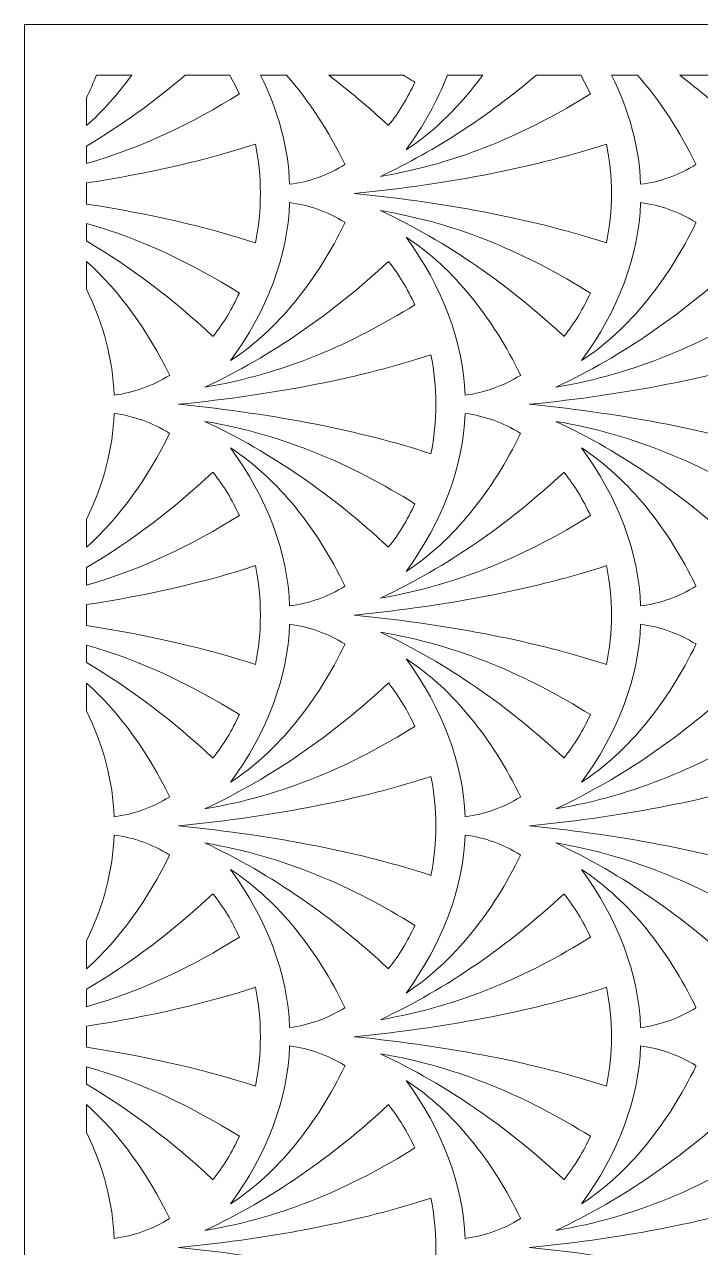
# Model space of a CAD drawing. Header units: centimetres. Extents: x -8.8 to 8, y -14.4 to 14.1.
# Drawn here: x -8.77 to -4.9, y 7.1 to 14.11 of the extents above; entities that cross this region are included whole.
import ezdxf

# ---------------------------------------------------------------- set-up
doc = ezdxf.new("R2010")
doc.units = ezdxf.units.CM
doc.header["$MEASUREMENT"] = 0
doc.layers.add('layer 1', color=7, linetype='Continuous')

msp = doc.modelspace()

# ---------------------------------------------------------------- linework, layer by layer
at = {"layer": 'layer 1', "color": 177, "lineweight": 9}
for points, knots in [([(-8.76996, 14.10717), (-8.76996, 14.10717), (-1.50609, 14.10717), (-1.50609, 14.10717), (-1.50609, 14.10717), (-1.50609, 14.10717), (-1.50609, -14.36721), (-1.50609, -14.36721), (-1.50609, -14.36721), (-1.50609, -14.36721), (-8.76996, -14.36721), (-8.76996, -14.36721), (-8.76996, -14.36721), (-8.76996, -14.36721), (-8.76996, 14.10717), (-8.76996, 14.10717)], [0, 0, 0, 0, 0.2, 0.2, 0.2, 0.2, 0.4, 0.4, 0.4, 0.4, 0.6, 0.6, 0.6, 0.6, 1, 1, 1, 1]), ([(-8.35765, 13.81662), (-8.35765, 13.81662), (-8.15554, 13.81662), (-8.15554, 13.81662), (-8.15554, 13.81662), (-8.23343, 13.70985), (-8.31974, 13.61245), (-8.41401, 13.52795), (-8.41401, 13.52795), (-8.41401, 13.52795), (-8.41401, 13.68747), (-8.41401, 13.68747), (-8.41401, 13.68747), (-8.39327, 13.73023), (-8.37447, 13.7733), (-8.35765, 13.81662)], [0, 0, 0, 0, 0.2, 0.2, 0.2, 0.2, 0.4, 0.4, 0.4, 0.4, 0.6, 0.6, 0.6, 0.6, 1, 1, 1, 1]), ([(-7.84818, 13.81662), (-7.84818, 13.81662), (-7.59393, 13.81662), (-7.59393, 13.81662), (-7.59393, 13.81662), (-7.57396, 13.78215), (-7.55544, 13.74628), (-7.53855, 13.70914), (-7.53855, 13.70914), (-7.80665, 13.5418), (-8.09381, 13.40224), (-8.41401, 13.31068), (-8.41401, 13.31068), (-8.41401, 13.31068), (-8.41401, 13.41066), (-8.41401, 13.41066), (-8.41401, 13.41066), (-8.21537, 13.52881), (-8.0271, 13.6647), (-7.84818, 13.81662)], [0, 0, 0, 0, 0.1666667, 0.1666667, 0.1666667, 0.1666667, 0.3333333, 0.3333333, 0.3333333, 0.3333333, 0.5, 0.5, 0.5, 0.5, 0.6666667, 0.6666667, 0.6666667, 0.6666667, 1, 1, 1, 1]), ([(-7.41754, 13.81662), (-7.41754, 13.81662), (-7.26863, 13.81662), (-7.26863, 13.81662), (-7.26863, 13.81662), (-7.13712, 13.66834), (-7.02479, 13.49411), (-6.93351, 13.30667), (-6.93351, 13.30667), (-6.93356, 13.3059), (-6.93362, 13.30517), (-6.93368, 13.30441), (-6.93368, 13.30441), (-7.03099, 13.24458), (-7.13779, 13.20531), (-7.2504, 13.19126), (-7.2504, 13.19126), (-7.25737, 13.39958), (-7.31538, 13.61219), (-7.41754, 13.81662)], [0, 0, 0, 0, 0.1666667, 0.1666667, 0.1666667, 0.1666667, 0.3333333, 0.3333333, 0.3333333, 0.3333333, 0.5, 0.5, 0.5, 0.5, 0.6666667, 0.6666667, 0.6666667, 0.6666667, 1, 1, 1, 1]), ([(-7.02634, 13.81662), (-7.02634, 13.81662), (-6.59888, 13.81662), (-6.59888, 13.81662), (-6.59888, 13.81662), (-6.57674, 13.80335), (-6.55472, 13.7899), (-6.53284, 13.77624), (-6.53284, 13.77624), (-6.57397, 13.68577), (-6.62459, 13.60278), (-6.68296, 13.52944), (-6.68296, 13.52944), (-6.68391, 13.52946), (-6.68483, 13.52948), (-6.68578, 13.52952), (-6.68578, 13.52952), (-6.79559, 13.63157), (-6.90904, 13.72742), (-7.02634, 13.81662)], [0, 0, 0, 0, 0.1666667, 0.1666667, 0.1666667, 0.1666667, 0.3333333, 0.3333333, 0.3333333, 0.3333333, 0.5, 0.5, 0.5, 0.5, 0.6666667, 0.6666667, 0.6666667, 0.6666667, 1, 1, 1, 1]), ([(-5.83677, 13.81662), (-5.83677, 13.81662), (-5.5825, 13.81662), (-5.5825, 13.81662), (-5.5825, 13.81662), (-5.56253, 13.78215), (-5.54401, 13.74628), (-5.52712, 13.70914), (-5.52712, 13.70914), (-5.88361, 13.48664), (-6.27377, 13.31316), (-6.73048, 13.23649), (-6.73048, 13.23649), (-6.40809, 13.38793), (-6.11145, 13.5834), (-5.83677, 13.81662)], [0, 0, 0, 0, 0.2, 0.2, 0.2, 0.2, 0.4, 0.4, 0.4, 0.4, 0.6, 0.6, 0.6, 0.6, 1, 1, 1, 1]), ([(-6.3462, 13.81662), (-6.3462, 13.81662), (-6.14411, 13.81662), (-6.14411, 13.81662), (-6.14411, 13.81662), (-6.26933, 13.64497), (-6.41632, 13.49749), (-6.5831, 13.38896), (-6.5831, 13.38896), (-6.48288, 13.52601), (-6.40314, 13.67003), (-6.3462, 13.81662)], [0, 0, 0, 0, 0.25, 0.25, 0.25, 0.25, 0.5, 0.5, 0.5, 0.5, 1, 1, 1, 1]), ([(-5.4061, 13.81662), (-5.4061, 13.81662), (-5.2572, 13.81662), (-5.2572, 13.81662), (-5.2572, 13.81662), (-5.12569, 13.66834), (-5.01336, 13.49411), (-4.92208, 13.30667), (-4.92208, 13.30667), (-4.92213, 13.3059), (-4.92219, 13.30517), (-4.92227, 13.30441), (-4.92227, 13.30441), (-5.01956, 13.24458), (-5.12635, 13.20531), (-5.23896, 13.19126), (-5.23896, 13.19126), (-5.24592, 13.39958), (-5.30393, 13.61219), (-5.4061, 13.81662)], [0, 0, 0, 0, 0.1666667, 0.1666667, 0.1666667, 0.1666667, 0.3333333, 0.3333333, 0.3333333, 0.3333333, 0.5, 0.5, 0.5, 0.5, 0.6666667, 0.6666667, 0.6666667, 0.6666667, 1, 1, 1, 1]), ([(-5.01491, 13.81662), (-5.01491, 13.81662), (-4.58744, 13.81662), (-4.58744, 13.81662), (-4.58744, 13.81662), (-4.56529, 13.80335), (-4.54328, 13.7899), (-4.5214, 13.77624), (-4.5214, 13.77624), (-4.56256, 13.68577), (-4.61316, 13.60278), (-4.67155, 13.52944), (-4.67155, 13.52944), (-4.67248, 13.52946), (-4.67342, 13.52948), (-4.67435, 13.52952), (-4.67435, 13.52952), (-4.78416, 13.63157), (-4.89761, 13.72742), (-5.01491, 13.81662)], [0, 0, 0, 0, 0.1666667, 0.1666667, 0.1666667, 0.1666667, 0.3333333, 0.3333333, 0.3333333, 0.3333333, 0.5, 0.5, 0.5, 0.5, 0.6666667, 0.6666667, 0.6666667, 0.6666667, 1, 1, 1, 1]), ([(-8.41401, 13.07849), (-8.41401, 13.07849), (-8.41401, 13.19904), (-8.41401, 13.19904), (-8.41401, 13.19904), (-8.04776, 13.25564), (-7.7223, 13.33159), (-7.44613, 13.42223), (-7.44613, 13.42223), (-7.42773, 13.33144), (-7.41792, 13.23648), (-7.41792, 13.13874), (-7.41792, 13.13874), (-7.41792, 13.04102), (-7.42773, 12.94608), (-7.44613, 12.85529), (-7.44613, 12.85529), (-7.7223, 12.94592), (-8.04776, 13.02192), (-8.41401, 13.07849)], [0, 0, 0, 0, 0.1666667, 0.1666667, 0.1666667, 0.1666667, 0.3333333, 0.3333333, 0.3333333, 0.3333333, 0.5, 0.5, 0.5, 0.5, 0.6666667, 0.6666667, 0.6666667, 0.6666667, 1, 1, 1, 1]), ([(-5.43469, 12.85529), (-5.41632, 12.94608), (-5.40649, 13.04102), (-5.40649, 13.13874), (-5.40649, 13.13874), (-5.40649, 13.23648), (-5.4163, 13.33144), (-5.43469, 13.42223), (-5.43469, 13.42223), (-5.82594, 13.29383), (-6.31603, 13.19483), (-6.88098, 13.13876), (-6.88098, 13.13876), (-6.88093, 13.13876), (-6.88087, 13.13876), (-6.88082, 13.13874), (-6.88082, 13.13874), (-6.88087, 13.13874), (-6.88093, 13.13874), (-6.88098, 13.13874), (-6.88098, 13.13874), (-6.31603, 13.08267), (-5.82594, 12.98369), (-5.43469, 12.85529)], [0, 0, 0, 0, 0.1428571, 0.1428571, 0.1428571, 0.1428571, 0.2857143, 0.2857143, 0.2857143, 0.2857143, 0.4285714, 0.4285714, 0.4285714, 0.4285714, 0.5714286, 0.5714286, 0.5714286, 0.5714286, 0.7142857, 0.7142857, 0.7142857, 0.7142857, 1, 1, 1, 1]), ([(-7.58882, 12.18114), (-7.38058, 12.46586), (-7.26062, 12.78066), (-7.2504, 13.08623), (-7.2504, 13.08623), (-7.13813, 13.07225), (-7.03168, 13.03319), (-6.93462, 12.97371), (-6.93462, 12.97371), (-6.93425, 12.97274), (-6.93388, 12.97181), (-6.93351, 12.97086), (-6.93351, 12.97086), (-7.09185, 12.6457), (-7.31342, 12.3603), (-7.58882, 12.18114)], [0, 0, 0, 0, 0.2, 0.2, 0.2, 0.2, 0.4, 0.4, 0.4, 0.4, 0.6, 0.6, 0.6, 0.6, 1, 1, 1, 1]), ([(-5.67723, 12.32159), (-5.61888, 12.39496), (-5.56828, 12.47791), (-5.52712, 12.56839), (-5.52712, 12.56839), (-5.88361, 12.79087), (-6.27377, 12.96437), (-6.73048, 13.04102), (-6.73048, 13.04102), (-6.34586, 12.86037), (-5.99783, 12.617), (-5.68008, 12.32167), (-5.68008, 12.32167), (-5.67914, 12.32163), (-5.67821, 12.32163), (-5.67723, 12.32159)], [0, 0, 0, 0, 0.2, 0.2, 0.2, 0.2, 0.4, 0.4, 0.4, 0.4, 0.6, 0.6, 0.6, 0.6, 1, 1, 1, 1]), ([(-5.57739, 12.18114), (-5.36915, 12.46586), (-5.24917, 12.78066), (-5.23896, 13.08623), (-5.23896, 13.08623), (-5.12672, 13.07225), (-5.02025, 13.03319), (-4.92319, 12.97371), (-4.92319, 12.97371), (-4.92281, 12.97274), (-4.92245, 12.97181), (-4.92208, 12.97086), (-4.92208, 12.97086), (-5.08041, 12.6457), (-5.30199, 12.3603), (-5.57739, 12.18114)], [0, 0, 0, 0, 0.2, 0.2, 0.2, 0.2, 0.4, 0.4, 0.4, 0.4, 0.6, 0.6, 0.6, 0.6, 1, 1, 1, 1]), ([(-8.41401, 12.86691), (-8.41401, 12.86691), (-8.41401, 12.96687), (-8.41401, 12.96687), (-8.41401, 12.96687), (-8.09381, 12.87533), (-7.80665, 12.73571), (-7.53855, 12.56839), (-7.53855, 12.56839), (-7.57971, 12.47791), (-7.63031, 12.39496), (-7.68867, 12.32159), (-7.68867, 12.32159), (-7.68964, 12.32163), (-7.69055, 12.32163), (-7.69151, 12.32167), (-7.69151, 12.32167), (-7.91641, 12.53072), (-8.15651, 12.71377), (-8.41401, 12.86691)], [0, 0, 0, 0, 0.1666667, 0.1666667, 0.1666667, 0.1666667, 0.3333333, 0.3333333, 0.3333333, 0.3333333, 0.5, 0.5, 0.5, 0.5, 0.6666667, 0.6666667, 0.6666667, 0.6666667, 1, 1, 1, 1]), ([(-6.24468, 11.98343), (-6.13206, 11.99748), (-6.02529, 12.03676), (-5.92798, 12.09655), (-5.92798, 12.09655), (-5.9279, 12.09731), (-5.92785, 12.09806), (-5.92779, 12.09881), (-5.92779, 12.09881), (-6.08612, 12.42398), (-6.30771, 12.70937), (-6.5831, 12.88853), (-6.5831, 12.88853), (-6.37487, 12.60382), (-6.2549, 12.289), (-6.24468, 11.98343)], [0, 0, 0, 0, 0.2, 0.2, 0.2, 0.2, 0.4, 0.4, 0.4, 0.4, 0.6, 0.6, 0.6, 0.6, 1, 1, 1, 1]), ([(-8.41401, 12.5901), (-8.41401, 12.5901), (-8.41401, 12.74961), (-8.41401, 12.74961), (-8.41401, 12.74961), (-8.22103, 12.57662), (-8.06131, 12.34954), (-7.9392, 12.09881), (-7.9392, 12.09881), (-7.93926, 12.09806), (-7.93934, 12.09731), (-7.9394, 12.09655), (-7.9394, 12.09655), (-8.03672, 12.03676), (-8.14349, 11.99748), (-8.25609, 11.98343), (-8.25609, 11.98343), (-8.26286, 12.18541), (-8.31758, 12.39143), (-8.41401, 12.5901)], [0, 0, 0, 0, 0.1666667, 0.1666667, 0.1666667, 0.1666667, 0.3333333, 0.3333333, 0.3333333, 0.3333333, 0.5, 0.5, 0.5, 0.5, 0.6666667, 0.6666667, 0.6666667, 0.6666667, 1, 1, 1, 1]), ([(-6.53284, 12.50129), (-6.57397, 12.59172), (-6.62454, 12.67466), (-6.68288, 12.74797), (-6.68288, 12.74797), (-6.68386, 12.74798), (-6.68481, 12.748), (-6.68578, 12.748), (-6.68578, 12.748), (-7.00353, 12.45268), (-7.35157, 12.2093), (-7.73619, 12.02865), (-7.73619, 12.02865), (-7.27948, 12.10531), (-6.8893, 12.27879), (-6.53284, 12.50129)], [0, 0, 0, 0, 0.2, 0.2, 0.2, 0.2, 0.4, 0.4, 0.4, 0.4, 0.6, 0.6, 0.6, 0.6, 1, 1, 1, 1]), ([(-4.5214, 12.50129), (-4.56254, 12.59172), (-4.61312, 12.67466), (-4.67144, 12.74797), (-4.67144, 12.74797), (-4.67243, 12.74798), (-4.6734, 12.748), (-4.67435, 12.748), (-4.67435, 12.748), (-4.9921, 12.45268), (-5.34014, 12.2093), (-5.72476, 12.02865), (-5.72476, 12.02865), (-5.26804, 12.10531), (-4.87788, 12.27879), (-4.5214, 12.50129)], [0, 0, 0, 0, 0.2, 0.2, 0.2, 0.2, 0.4, 0.4, 0.4, 0.4, 0.6, 0.6, 0.6, 0.6, 1, 1, 1, 1]), ([(-6.44041, 11.64745), (-6.42201, 11.73823), (-6.4122, 11.83318), (-6.4122, 11.9309), (-6.4122, 11.9309), (-6.4122, 12.02865), (-6.42201, 12.12361), (-6.44041, 12.21439), (-6.44041, 12.21439), (-6.83164, 12.08599), (-7.32175, 11.987), (-7.88669, 11.93092), (-7.88669, 11.93092), (-7.88664, 11.93092), (-7.8866, 11.93092), (-7.88653, 11.9309), (-7.88653, 11.9309), (-7.8866, 11.9309), (-7.88664, 11.9309), (-7.88669, 11.9309), (-7.88669, 11.9309), (-7.32175, 11.87482), (-6.83164, 11.77585), (-6.44041, 11.64745)], [0, 0, 0, 0, 0.1428571, 0.1428571, 0.1428571, 0.1428571, 0.2857143, 0.2857143, 0.2857143, 0.2857143, 0.4285714, 0.4285714, 0.4285714, 0.4285714, 0.5714286, 0.5714286, 0.5714286, 0.5714286, 0.7142857, 0.7142857, 0.7142857, 0.7142857, 1, 1, 1, 1]), ([(-4.42897, 11.64745), (-4.4106, 11.73823), (-4.40079, 11.83318), (-4.40079, 11.9309), (-4.40079, 11.9309), (-4.40079, 12.02865), (-4.4106, 12.12361), (-4.42897, 12.21439), (-4.42897, 12.21439), (-4.82023, 12.08599), (-5.31031, 11.987), (-5.87526, 11.93092), (-5.87526, 11.93092), (-5.87522, 11.93092), (-5.87517, 11.93092), (-5.8751, 11.9309), (-5.8751, 11.9309), (-5.87517, 11.9309), (-5.87522, 11.9309), (-5.87526, 11.9309), (-5.87526, 11.9309), (-5.31031, 11.87482), (-4.82023, 11.77585), (-4.42897, 11.64745)], [0, 0, 0, 0, 0.1428571, 0.1428571, 0.1428571, 0.1428571, 0.2857143, 0.2857143, 0.2857143, 0.2857143, 0.4285714, 0.4285714, 0.4285714, 0.4285714, 0.5714286, 0.5714286, 0.5714286, 0.5714286, 0.7142857, 0.7142857, 0.7142857, 0.7142857, 1, 1, 1, 1]), ([(-8.41401, 11.11226), (-8.41401, 11.11226), (-8.41401, 11.27178), (-8.41401, 11.27178), (-8.41401, 11.27178), (-8.31758, 11.47046), (-8.26286, 11.67644), (-8.25609, 11.87838), (-8.25609, 11.87838), (-8.14385, 11.86441), (-8.0374, 11.82536), (-7.94034, 11.76585), (-7.94034, 11.76585), (-7.93996, 11.7649), (-7.93957, 11.76396), (-7.9392, 11.76301), (-7.9392, 11.76301), (-8.06131, 11.51228), (-8.22103, 11.28524), (-8.41401, 11.11226)], [0, 0, 0, 0, 0.1666667, 0.1666667, 0.1666667, 0.1666667, 0.3333333, 0.3333333, 0.3333333, 0.3333333, 0.5, 0.5, 0.5, 0.5, 0.6666667, 0.6666667, 0.6666667, 0.6666667, 1, 1, 1, 1]), ([(-6.5831, 10.97329), (-6.37487, 11.25801), (-6.2549, 11.57281), (-6.24468, 11.87838), (-6.24468, 11.87838), (-6.13244, 11.86441), (-6.02597, 11.82536), (-5.9289, 11.76585), (-5.9289, 11.76585), (-5.92853, 11.7649), (-5.92816, 11.76396), (-5.92779, 11.76301), (-5.92779, 11.76301), (-6.08612, 11.43787), (-6.30771, 11.15246), (-6.5831, 10.97329)], [0, 0, 0, 0, 0.2, 0.2, 0.2, 0.2, 0.4, 0.4, 0.4, 0.4, 0.6, 0.6, 0.6, 0.6, 1, 1, 1, 1]), ([(-6.68296, 11.11375), (-6.62459, 11.18711), (-6.57397, 11.27007), (-6.53284, 11.36054), (-6.53284, 11.36054), (-6.8893, 11.58304), (-7.27948, 11.75652), (-7.73619, 11.83318), (-7.73619, 11.83318), (-7.35157, 11.65252), (-7.00353, 11.40916), (-6.68578, 11.11382), (-6.68578, 11.11382), (-6.68483, 11.1138), (-6.68391, 11.11378), (-6.68296, 11.11375)], [0, 0, 0, 0, 0.2, 0.2, 0.2, 0.2, 0.4, 0.4, 0.4, 0.4, 0.6, 0.6, 0.6, 0.6, 1, 1, 1, 1]), ([(-4.67155, 11.11375), (-4.61316, 11.18711), (-4.56256, 11.27007), (-4.5214, 11.36054), (-4.5214, 11.36054), (-4.87788, 11.58304), (-5.26804, 11.75652), (-5.72476, 11.83318), (-5.72476, 11.83318), (-5.34014, 11.65252), (-4.9921, 11.40916), (-4.67435, 11.11382), (-4.67435, 11.11382), (-4.67342, 11.1138), (-4.67248, 11.11378), (-4.67155, 11.11375)], [0, 0, 0, 0, 0.2, 0.2, 0.2, 0.2, 0.4, 0.4, 0.4, 0.4, 0.6, 0.6, 0.6, 0.6, 1, 1, 1, 1]), ([(-7.2504, 10.77559), (-7.13779, 10.78964), (-7.03099, 10.8289), (-6.93368, 10.88871), (-6.93368, 10.88871), (-6.93362, 10.88947), (-6.93356, 10.89021), (-6.93351, 10.89097), (-6.93351, 10.89097), (-7.09185, 11.21613), (-7.31342, 11.50152), (-7.58882, 11.68071), (-7.58882, 11.68071), (-7.38058, 11.39596), (-7.26062, 11.08116), (-7.2504, 10.77559)], [0, 0, 0, 0, 0.2, 0.2, 0.2, 0.2, 0.4, 0.4, 0.4, 0.4, 0.6, 0.6, 0.6, 0.6, 1, 1, 1, 1]), ([(-5.23896, 10.77559), (-5.12635, 10.78964), (-5.01956, 10.8289), (-4.92227, 10.88871), (-4.92227, 10.88871), (-4.92219, 10.88947), (-4.92213, 10.89021), (-4.92208, 10.89097), (-4.92208, 10.89097), (-5.08041, 11.21613), (-5.30199, 11.50152), (-5.57739, 11.68071), (-5.57739, 11.68071), (-5.36915, 11.39596), (-5.24917, 11.08116), (-5.23896, 10.77559)], [0, 0, 0, 0, 0.2, 0.2, 0.2, 0.2, 0.4, 0.4, 0.4, 0.4, 0.6, 0.6, 0.6, 0.6, 1, 1, 1, 1]), ([(-8.41401, 10.89499), (-8.41401, 10.89499), (-8.41401, 10.99497), (-8.41401, 10.99497), (-8.41401, 10.99497), (-8.15651, 11.14813), (-7.91641, 11.33111), (-7.69151, 11.54016), (-7.69151, 11.54016), (-7.69053, 11.54016), (-7.68957, 11.54014), (-7.6886, 11.54014), (-7.6886, 11.54014), (-7.63025, 11.46681), (-7.57968, 11.38387), (-7.53855, 11.29344), (-7.53855, 11.29344), (-7.80665, 11.12611), (-8.09381, 10.98654), (-8.41401, 10.89499)], [0, 0, 0, 0, 0.1666667, 0.1666667, 0.1666667, 0.1666667, 0.3333333, 0.3333333, 0.3333333, 0.3333333, 0.5, 0.5, 0.5, 0.5, 0.6666667, 0.6666667, 0.6666667, 0.6666667, 1, 1, 1, 1]), ([(-5.52712, 11.29344), (-5.56825, 11.38387), (-5.61882, 11.46681), (-5.67716, 11.54014), (-5.67716, 11.54014), (-5.67814, 11.54014), (-5.67911, 11.54016), (-5.68008, 11.54016), (-5.68008, 11.54016), (-5.99783, 11.24483), (-6.34586, 11.00145), (-6.73048, 10.82082), (-6.73048, 10.82082), (-6.27377, 10.89747), (-5.88361, 11.07097), (-5.52712, 11.29344)], [0, 0, 0, 0, 0.2, 0.2, 0.2, 0.2, 0.4, 0.4, 0.4, 0.4, 0.6, 0.6, 0.6, 0.6, 1, 1, 1, 1]), ([(-8.41401, 10.66282), (-8.41401, 10.66282), (-8.41401, 10.78337), (-8.41401, 10.78337), (-8.41401, 10.78337), (-8.04776, 10.83995), (-7.7223, 10.9159), (-7.44613, 11.00655), (-7.44613, 11.00655), (-7.42773, 10.91578), (-7.41792, 10.8208), (-7.41792, 10.72307), (-7.41792, 10.72307), (-7.41792, 10.62535), (-7.42773, 10.53038), (-7.44613, 10.4396), (-7.44613, 10.4396), (-7.7223, 10.53024), (-8.04776, 10.60624), (-8.41401, 10.66282)], [0, 0, 0, 0, 0.1666667, 0.1666667, 0.1666667, 0.1666667, 0.3333333, 0.3333333, 0.3333333, 0.3333333, 0.5, 0.5, 0.5, 0.5, 0.6666667, 0.6666667, 0.6666667, 0.6666667, 1, 1, 1, 1]), ([(-5.43469, 10.4396), (-5.41632, 10.53038), (-5.40649, 10.62535), (-5.40649, 10.72307), (-5.40649, 10.72307), (-5.40649, 10.8208), (-5.4163, 10.91578), (-5.43469, 11.00655), (-5.43469, 11.00655), (-5.82594, 10.87814), (-6.31603, 10.77915), (-6.88098, 10.72307), (-6.88098, 10.72307), (-6.88093, 10.72307), (-6.88087, 10.72307), (-6.88082, 10.72307), (-6.88082, 10.72307), (-6.88087, 10.72307), (-6.88093, 10.72307), (-6.88098, 10.72306), (-6.88098, 10.72306), (-6.31603, 10.66699), (-5.82594, 10.56802), (-5.43469, 10.4396)], [0, 0, 0, 0, 0.1428571, 0.1428571, 0.1428571, 0.1428571, 0.2857143, 0.2857143, 0.2857143, 0.2857143, 0.4285714, 0.4285714, 0.4285714, 0.4285714, 0.5714286, 0.5714286, 0.5714286, 0.5714286, 0.7142857, 0.7142857, 0.7142857, 0.7142857, 1, 1, 1, 1]), ([(-7.58882, 9.76544), (-7.38058, 10.05017), (-7.26062, 10.36499), (-7.2504, 10.67056), (-7.2504, 10.67056), (-7.13813, 10.65656), (-7.03168, 10.6175), (-6.93462, 10.558), (-6.93462, 10.558), (-6.93425, 10.55705), (-6.93388, 10.55612), (-6.93351, 10.55516), (-6.93351, 10.55516), (-7.09185, 10.23003), (-7.31342, 9.94461), (-7.58882, 9.76544)], [0, 0, 0, 0, 0.2, 0.2, 0.2, 0.2, 0.4, 0.4, 0.4, 0.4, 0.6, 0.6, 0.6, 0.6, 1, 1, 1, 1]), ([(-5.57739, 9.76544), (-5.36915, 10.05017), (-5.24917, 10.36499), (-5.23896, 10.67056), (-5.23896, 10.67056), (-5.12672, 10.65656), (-5.02025, 10.6175), (-4.92319, 10.558), (-4.92319, 10.558), (-4.92281, 10.55705), (-4.92245, 10.55612), (-4.92208, 10.55516), (-4.92208, 10.55516), (-5.08041, 10.23003), (-5.30199, 9.94461), (-5.57739, 9.76544)], [0, 0, 0, 0, 0.2, 0.2, 0.2, 0.2, 0.4, 0.4, 0.4, 0.4, 0.6, 0.6, 0.6, 0.6, 1, 1, 1, 1]), ([(-5.67723, 9.90592), (-5.61888, 9.97926), (-5.56828, 10.06224), (-5.52712, 10.1527), (-5.52712, 10.1527), (-5.88361, 10.37519), (-6.27377, 10.54866), (-6.73048, 10.62533), (-6.73048, 10.62533), (-6.34586, 10.4447), (-5.99783, 10.20133), (-5.68008, 9.90597), (-5.68008, 9.90597), (-5.67914, 9.90595), (-5.67821, 9.90594), (-5.67723, 9.90592)], [0, 0, 0, 0, 0.2, 0.2, 0.2, 0.2, 0.4, 0.4, 0.4, 0.4, 0.6, 0.6, 0.6, 0.6, 1, 1, 1, 1]), ([(-8.41401, 10.45124), (-8.41401, 10.45124), (-8.41401, 10.55119), (-8.41401, 10.55119), (-8.41401, 10.55119), (-8.09381, 10.45966), (-7.80665, 10.32003), (-7.53855, 10.1527), (-7.53855, 10.1527), (-7.57971, 10.06224), (-7.63031, 9.97926), (-7.68867, 9.90592), (-7.68867, 9.90592), (-7.68964, 9.90594), (-7.69055, 9.90595), (-7.69151, 9.90597), (-7.69151, 9.90597), (-7.91641, 10.11502), (-8.15651, 10.29808), (-8.41401, 10.45124)], [0, 0, 0, 0, 0.1666667, 0.1666667, 0.1666667, 0.1666667, 0.3333333, 0.3333333, 0.3333333, 0.3333333, 0.5, 0.5, 0.5, 0.5, 0.6666667, 0.6666667, 0.6666667, 0.6666667, 1, 1, 1, 1]), ([(-6.24468, 9.56775), (-6.13206, 9.58179), (-6.02529, 9.62105), (-5.92798, 9.68086), (-5.92798, 9.68086), (-5.9279, 9.68163), (-5.92785, 9.68236), (-5.92779, 9.68314), (-5.92779, 9.68314), (-6.08612, 10.00829), (-6.30771, 10.29369), (-6.5831, 10.47286), (-6.5831, 10.47286), (-6.37487, 10.18813), (-6.2549, 9.87332), (-6.24468, 9.56775)], [0, 0, 0, 0, 0.2, 0.2, 0.2, 0.2, 0.4, 0.4, 0.4, 0.4, 0.6, 0.6, 0.6, 0.6, 1, 1, 1, 1]), ([(-8.41401, 10.17442), (-8.41401, 10.17442), (-8.41401, 10.33393), (-8.41401, 10.33393), (-8.41401, 10.33393), (-8.22103, 10.16095), (-8.06131, 9.93387), (-7.9392, 9.68314), (-7.9392, 9.68314), (-7.93926, 9.68236), (-7.93934, 9.68163), (-7.9394, 9.68086), (-7.9394, 9.68086), (-8.03672, 9.62105), (-8.14349, 9.58179), (-8.25609, 9.56775), (-8.25609, 9.56775), (-8.26286, 9.76971), (-8.31758, 9.97574), (-8.41401, 10.17442)], [0, 0, 0, 0, 0.1666667, 0.1666667, 0.1666667, 0.1666667, 0.3333333, 0.3333333, 0.3333333, 0.3333333, 0.5, 0.5, 0.5, 0.5, 0.6666667, 0.6666667, 0.6666667, 0.6666667, 1, 1, 1, 1]), ([(-6.53284, 10.08562), (-6.57397, 10.17603), (-6.62454, 10.25897), (-6.68288, 10.33229), (-6.68288, 10.33229), (-6.68386, 10.33229), (-6.68481, 10.33231), (-6.68578, 10.33231), (-6.68578, 10.33231), (-7.00353, 10.03698), (-7.35157, 9.79361), (-7.73619, 9.61297), (-7.73619, 9.61297), (-7.27948, 9.68964), (-6.8893, 9.86312), (-6.53284, 10.08562)], [0, 0, 0, 0, 0.2, 0.2, 0.2, 0.2, 0.4, 0.4, 0.4, 0.4, 0.6, 0.6, 0.6, 0.6, 1, 1, 1, 1]), ([(-4.5214, 10.08562), (-4.56254, 10.17603), (-4.61312, 10.25897), (-4.67144, 10.33229), (-4.67144, 10.33229), (-4.67243, 10.33229), (-4.6734, 10.33231), (-4.67435, 10.33231), (-4.67435, 10.33231), (-4.9921, 10.03698), (-5.34014, 9.79361), (-5.72476, 9.61297), (-5.72476, 9.61297), (-5.26804, 9.68964), (-4.87788, 9.86312), (-4.5214, 10.08562)], [0, 0, 0, 0, 0.2, 0.2, 0.2, 0.2, 0.4, 0.4, 0.4, 0.4, 0.6, 0.6, 0.6, 0.6, 1, 1, 1, 1]), ([(-6.44041, 9.23175), (-6.42201, 9.32255), (-6.4122, 9.4175), (-6.4122, 9.51523), (-6.4122, 9.51523), (-6.4122, 9.61296), (-6.42201, 9.70792), (-6.44041, 9.7987), (-6.44041, 9.7987), (-6.83164, 9.67029), (-7.32175, 9.57131), (-7.88669, 9.51523), (-7.88669, 9.51523), (-7.88664, 9.51523), (-7.8866, 9.51523), (-7.88653, 9.51523), (-7.88653, 9.51523), (-7.8866, 9.51523), (-7.88664, 9.51523), (-7.88669, 9.51523), (-7.88669, 9.51523), (-7.32175, 9.45915), (-6.83164, 9.36016), (-6.44041, 9.23175)], [0, 0, 0, 0, 0.1428571, 0.1428571, 0.1428571, 0.1428571, 0.2857143, 0.2857143, 0.2857143, 0.2857143, 0.4285714, 0.4285714, 0.4285714, 0.4285714, 0.5714286, 0.5714286, 0.5714286, 0.5714286, 0.7142857, 0.7142857, 0.7142857, 0.7142857, 1, 1, 1, 1]), ([(-4.42897, 9.23175), (-4.4106, 9.32255), (-4.40079, 9.4175), (-4.40079, 9.51523), (-4.40079, 9.51523), (-4.40079, 9.61296), (-4.4106, 9.70792), (-4.42897, 9.7987), (-4.42897, 9.7987), (-4.82023, 9.67029), (-5.31031, 9.57131), (-5.87526, 9.51523), (-5.87526, 9.51523), (-5.87522, 9.51523), (-5.87517, 9.51523), (-5.8751, 9.51523), (-5.8751, 9.51523), (-5.87517, 9.51523), (-5.87522, 9.51523), (-5.87526, 9.51523), (-5.87526, 9.51523), (-5.31031, 9.45915), (-4.82023, 9.36016), (-4.42897, 9.23175)], [0, 0, 0, 0, 0.1428571, 0.1428571, 0.1428571, 0.1428571, 0.2857143, 0.2857143, 0.2857143, 0.2857143, 0.4285714, 0.4285714, 0.4285714, 0.4285714, 0.5714286, 0.5714286, 0.5714286, 0.5714286, 0.7142857, 0.7142857, 0.7142857, 0.7142857, 1, 1, 1, 1]), ([(-8.41401, 8.69657), (-8.41401, 8.69657), (-8.41401, 8.8561), (-8.41401, 8.8561), (-8.41401, 8.8561), (-8.31758, 9.05478), (-8.26286, 9.26075), (-8.25609, 9.46272), (-8.25609, 9.46272), (-8.14385, 9.4487), (-8.0374, 9.40966), (-7.94034, 9.35016), (-7.94034, 9.35016), (-7.93996, 9.34922), (-7.93957, 9.34827), (-7.9392, 9.34732), (-7.9392, 9.34732), (-8.06131, 9.09661), (-8.22103, 8.86955), (-8.41401, 8.69657)], [0, 0, 0, 0, 0.1666667, 0.1666667, 0.1666667, 0.1666667, 0.3333333, 0.3333333, 0.3333333, 0.3333333, 0.5, 0.5, 0.5, 0.5, 0.6666667, 0.6666667, 0.6666667, 0.6666667, 1, 1, 1, 1]), ([(-6.5831, 8.5576), (-6.37487, 8.84234), (-6.2549, 9.15715), (-6.24468, 9.46272), (-6.24468, 9.46272), (-6.13244, 9.4487), (-6.02597, 9.40966), (-5.9289, 9.35016), (-5.9289, 9.35016), (-5.92853, 9.34922), (-5.92816, 9.34827), (-5.92779, 9.34732), (-5.92779, 9.34732), (-6.08612, 9.02218), (-6.30771, 8.73676), (-6.5831, 8.5576)], [0, 0, 0, 0, 0.2, 0.2, 0.2, 0.2, 0.4, 0.4, 0.4, 0.4, 0.6, 0.6, 0.6, 0.6, 1, 1, 1, 1]), ([(-6.68296, 8.69807), (-6.62459, 8.77142), (-6.57397, 8.85439), (-6.53284, 8.94484), (-6.53284, 8.94484), (-6.8893, 9.16735), (-7.27948, 9.34082), (-7.73619, 9.41748), (-7.73619, 9.41748), (-7.35157, 9.23685), (-7.00353, 8.99348), (-6.68578, 8.69813), (-6.68578, 8.69813), (-6.68483, 8.69811), (-6.68391, 8.69809), (-6.68296, 8.69807)], [0, 0, 0, 0, 0.2, 0.2, 0.2, 0.2, 0.4, 0.4, 0.4, 0.4, 0.6, 0.6, 0.6, 0.6, 1, 1, 1, 1]), ([(-4.67155, 8.69807), (-4.61316, 8.77142), (-4.56256, 8.85439), (-4.5214, 8.94484), (-4.5214, 8.94484), (-4.87788, 9.16735), (-5.26804, 9.34082), (-5.72476, 9.41748), (-5.72476, 9.41748), (-5.34014, 9.23685), (-4.9921, 8.99348), (-4.67435, 8.69813), (-4.67435, 8.69813), (-4.67342, 8.69811), (-4.67248, 8.69809), (-4.67155, 8.69807)], [0, 0, 0, 0, 0.2, 0.2, 0.2, 0.2, 0.4, 0.4, 0.4, 0.4, 0.6, 0.6, 0.6, 0.6, 1, 1, 1, 1]), ([(-7.2504, 8.3599), (-7.13779, 8.37394), (-7.03099, 8.41321), (-6.93368, 8.47303), (-6.93368, 8.47303), (-6.93362, 8.47378), (-6.93356, 8.47454), (-6.93351, 8.47529), (-6.93351, 8.47529), (-7.09185, 8.80044), (-7.31342, 9.08585), (-7.58882, 9.26501), (-7.58882, 9.26501), (-7.38058, 8.98029), (-7.26062, 8.66548), (-7.2504, 8.3599)], [0, 0, 0, 0, 0.2, 0.2, 0.2, 0.2, 0.4, 0.4, 0.4, 0.4, 0.6, 0.6, 0.6, 0.6, 1, 1, 1, 1]), ([(-5.23896, 8.3599), (-5.12635, 8.37394), (-5.01956, 8.41321), (-4.92227, 8.47303), (-4.92227, 8.47303), (-4.92219, 8.47378), (-4.92213, 8.47454), (-4.92208, 8.47529), (-4.92208, 8.47529), (-5.08041, 8.80044), (-5.30199, 9.08585), (-5.57739, 9.26501), (-5.57739, 9.26501), (-5.36915, 8.98029), (-5.24917, 8.66548), (-5.23896, 8.3599)], [0, 0, 0, 0, 0.2, 0.2, 0.2, 0.2, 0.4, 0.4, 0.4, 0.4, 0.6, 0.6, 0.6, 0.6, 1, 1, 1, 1]), ([(-8.41401, 8.47931), (-8.41401, 8.47931), (-8.41401, 8.57928), (-8.41401, 8.57928), (-8.41401, 8.57928), (-8.15651, 8.73244), (-7.91641, 8.91544), (-7.69151, 9.12448), (-7.69151, 9.12448), (-7.69053, 9.12446), (-7.68957, 9.12445), (-7.6886, 9.12445), (-7.6886, 9.12445), (-7.63025, 9.05112), (-7.57968, 8.96818), (-7.53855, 8.87777), (-7.53855, 8.87777), (-7.80665, 8.71044), (-8.09381, 8.57084), (-8.41401, 8.47931)], [0, 0, 0, 0, 0.1666667, 0.1666667, 0.1666667, 0.1666667, 0.3333333, 0.3333333, 0.3333333, 0.3333333, 0.5, 0.5, 0.5, 0.5, 0.6666667, 0.6666667, 0.6666667, 0.6666667, 1, 1, 1, 1]), ([(-5.52712, 8.87777), (-5.56825, 8.96818), (-5.61882, 9.05112), (-5.67716, 9.12445), (-5.67716, 9.12445), (-5.67814, 9.12445), (-5.67911, 9.12446), (-5.68008, 9.12448), (-5.68008, 9.12448), (-5.99783, 8.82914), (-6.34586, 8.58576), (-6.73048, 8.40513), (-6.73048, 8.40513), (-6.27377, 8.48179), (-5.88361, 8.65527), (-5.52712, 8.87777)], [0, 0, 0, 0, 0.2, 0.2, 0.2, 0.2, 0.4, 0.4, 0.4, 0.4, 0.6, 0.6, 0.6, 0.6, 1, 1, 1, 1]), ([(-8.41401, 8.24713), (-8.41401, 8.24713), (-8.41401, 8.36768), (-8.41401, 8.36768), (-8.41401, 8.36768), (-8.04776, 8.42425), (-7.7223, 8.50021), (-7.44613, 8.59086), (-7.44613, 8.59086), (-7.42773, 8.50007), (-7.41792, 8.40511), (-7.41792, 8.30739), (-7.41792, 8.30739), (-7.41792, 8.20965), (-7.42773, 8.1147), (-7.44613, 8.02391), (-7.44613, 8.02391), (-7.7223, 8.11457), (-8.04776, 8.19055), (-8.41401, 8.24713)], [0, 0, 0, 0, 0.1666667, 0.1666667, 0.1666667, 0.1666667, 0.3333333, 0.3333333, 0.3333333, 0.3333333, 0.5, 0.5, 0.5, 0.5, 0.6666667, 0.6666667, 0.6666667, 0.6666667, 1, 1, 1, 1]), ([(-5.43469, 8.02391), (-5.41632, 8.1147), (-5.40649, 8.20965), (-5.40649, 8.30739), (-5.40649, 8.30739), (-5.40649, 8.40511), (-5.4163, 8.50007), (-5.43469, 8.59086), (-5.43469, 8.59086), (-5.82594, 8.46245), (-6.31603, 8.36346), (-6.88098, 8.30739), (-6.88098, 8.30739), (-6.88093, 8.30739), (-6.88087, 8.30739), (-6.88082, 8.30739), (-6.88082, 8.30739), (-6.88087, 8.30739), (-6.88093, 8.30739), (-6.88098, 8.30739), (-6.88098, 8.30739), (-6.31603, 8.2513), (-5.82594, 8.15232), (-5.43469, 8.02391)], [0, 0, 0, 0, 0.1428571, 0.1428571, 0.1428571, 0.1428571, 0.2857143, 0.2857143, 0.2857143, 0.2857143, 0.4285714, 0.4285714, 0.4285714, 0.4285714, 0.5714286, 0.5714286, 0.5714286, 0.5714286, 0.7142857, 0.7142857, 0.7142857, 0.7142857, 1, 1, 1, 1]), ([(-7.58882, 7.34975), (-7.38058, 7.63449), (-7.26062, 7.9493), (-7.2504, 8.25487), (-7.2504, 8.25487), (-7.13813, 8.24089), (-7.03168, 8.20181), (-6.93462, 8.14233), (-6.93462, 8.14233), (-6.93425, 8.14138), (-6.93388, 8.14042), (-6.93351, 8.13947), (-6.93351, 8.13947), (-7.09185, 7.81432), (-7.31342, 7.52895), (-7.58882, 7.34975)], [0, 0, 0, 0, 0.2, 0.2, 0.2, 0.2, 0.4, 0.4, 0.4, 0.4, 0.6, 0.6, 0.6, 0.6, 1, 1, 1, 1]), ([(-5.67723, 7.49022), (-5.61888, 7.56357), (-5.56828, 7.64655), (-5.52712, 7.73701), (-5.52712, 7.73701), (-5.88361, 7.95949), (-6.27377, 8.13299), (-6.73048, 8.20964), (-6.73048, 8.20964), (-6.34586, 8.029), (-5.99783, 7.78564), (-5.68008, 7.4903), (-5.68008, 7.4903), (-5.67914, 7.49026), (-5.67821, 7.49024), (-5.67723, 7.49022)], [0, 0, 0, 0, 0.2, 0.2, 0.2, 0.2, 0.4, 0.4, 0.4, 0.4, 0.6, 0.6, 0.6, 0.6, 1, 1, 1, 1]), ([(-5.57739, 7.34975), (-5.36915, 7.63449), (-5.24917, 7.9493), (-5.23896, 8.25487), (-5.23896, 8.25487), (-5.12672, 8.24089), (-5.02025, 8.20181), (-4.92319, 8.14233), (-4.92319, 8.14233), (-4.92281, 8.14138), (-4.92245, 8.14042), (-4.92208, 8.13947), (-4.92208, 8.13947), (-5.08041, 7.81432), (-5.30199, 7.52895), (-5.57739, 7.34975)], [0, 0, 0, 0, 0.2, 0.2, 0.2, 0.2, 0.4, 0.4, 0.4, 0.4, 0.6, 0.6, 0.6, 0.6, 1, 1, 1, 1]), ([(-8.41401, 8.03554), (-8.41401, 8.03554), (-8.41401, 8.13551), (-8.41401, 8.13551), (-8.41401, 8.13551), (-8.09381, 8.04395), (-7.80665, 7.90435), (-7.53855, 7.73701), (-7.53855, 7.73701), (-7.57971, 7.64655), (-7.63031, 7.56357), (-7.68867, 7.49022), (-7.68867, 7.49022), (-7.68964, 7.49024), (-7.69055, 7.49026), (-7.69151, 7.4903), (-7.69151, 7.4903), (-7.91641, 7.69935), (-8.15651, 7.88238), (-8.41401, 8.03554)], [0, 0, 0, 0, 0.1666667, 0.1666667, 0.1666667, 0.1666667, 0.3333333, 0.3333333, 0.3333333, 0.3333333, 0.5, 0.5, 0.5, 0.5, 0.6666667, 0.6666667, 0.6666667, 0.6666667, 1, 1, 1, 1]), ([(-6.24468, 7.15205), (-6.13206, 7.1661), (-6.02529, 7.20536), (-5.92798, 7.26518), (-5.92798, 7.26518), (-5.9279, 7.26595), (-5.92785, 7.26669), (-5.92779, 7.26745), (-5.92779, 7.26745), (-6.08612, 7.59258), (-6.30771, 7.878), (-6.5831, 8.05717), (-6.5831, 8.05717), (-6.37487, 7.77244), (-6.2549, 7.45763), (-6.24468, 7.15205)], [0, 0, 0, 0, 0.2, 0.2, 0.2, 0.2, 0.4, 0.4, 0.4, 0.4, 0.6, 0.6, 0.6, 0.6, 1, 1, 1, 1]), ([(-8.41401, 7.75875), (-8.41401, 7.75875), (-8.41401, 7.91823), (-8.41401, 7.91823), (-8.41401, 7.91823), (-8.22103, 7.74525), (-8.06131, 7.51817), (-7.9392, 7.26745), (-7.9392, 7.26745), (-7.93926, 7.26669), (-7.93934, 7.26595), (-7.9394, 7.26518), (-7.9394, 7.26518), (-8.03672, 7.20536), (-8.14349, 7.1661), (-8.25609, 7.15205), (-8.25609, 7.15205), (-8.26286, 7.35401), (-8.31758, 7.56006), (-8.41401, 7.75875)], [0, 0, 0, 0, 0.1666667, 0.1666667, 0.1666667, 0.1666667, 0.3333333, 0.3333333, 0.3333333, 0.3333333, 0.5, 0.5, 0.5, 0.5, 0.6666667, 0.6666667, 0.6666667, 0.6666667, 1, 1, 1, 1]), ([(-6.53284, 7.66992), (-6.57397, 7.76033), (-6.62454, 7.84327), (-6.68288, 7.9166), (-6.68288, 7.9166), (-6.68386, 7.91662), (-6.68481, 7.91662), (-6.68578, 7.91664), (-6.68578, 7.91664), (-7.00353, 7.62128), (-7.35157, 7.37793), (-7.73619, 7.19728), (-7.73619, 7.19728), (-7.27948, 7.27395), (-6.8893, 7.44742), (-6.53284, 7.66992)], [0, 0, 0, 0, 0.2, 0.2, 0.2, 0.2, 0.4, 0.4, 0.4, 0.4, 0.6, 0.6, 0.6, 0.6, 1, 1, 1, 1]), ([(-4.5214, 7.66992), (-4.56254, 7.76033), (-4.61312, 7.84327), (-4.67144, 7.9166), (-4.67144, 7.9166), (-4.67243, 7.91662), (-4.6734, 7.91662), (-4.67435, 7.91664), (-4.67435, 7.91664), (-4.9921, 7.62128), (-5.34014, 7.37793), (-5.72476, 7.19728), (-5.72476, 7.19728), (-5.26804, 7.27395), (-4.87788, 7.44742), (-4.5214, 7.66992)], [0, 0, 0, 0, 0.2, 0.2, 0.2, 0.2, 0.4, 0.4, 0.4, 0.4, 0.6, 0.6, 0.6, 0.6, 1, 1, 1, 1]), ([(-6.44041, 6.81609), (-6.42201, 6.90687), (-6.4122, 7.00181), (-6.4122, 7.09954), (-6.4122, 7.09954), (-6.4122, 7.19726), (-6.42201, 7.29223), (-6.44041, 7.38301), (-6.44041, 7.38301), (-6.83164, 7.25462), (-7.32175, 7.15562), (-7.88669, 7.09956), (-7.88669, 7.09956), (-7.88664, 7.09956), (-7.8866, 7.09956), (-7.88653, 7.09954), (-7.88653, 7.09954), (-7.8866, 7.09954), (-7.88664, 7.09954), (-7.88669, 7.09954), (-7.88669, 7.09954), (-7.32175, 7.04346), (-6.83164, 6.94447), (-6.44041, 6.81609)], [0, 0, 0, 0, 0.1428571, 0.1428571, 0.1428571, 0.1428571, 0.2857143, 0.2857143, 0.2857143, 0.2857143, 0.4285714, 0.4285714, 0.4285714, 0.4285714, 0.5714286, 0.5714286, 0.5714286, 0.5714286, 0.7142857, 0.7142857, 0.7142857, 0.7142857, 1, 1, 1, 1]), ([(-4.42897, 6.81609), (-4.4106, 6.90687), (-4.40079, 7.00181), (-4.40079, 7.09954), (-4.40079, 7.09954), (-4.40079, 7.19726), (-4.4106, 7.29223), (-4.42897, 7.38301), (-4.42897, 7.38301), (-4.82023, 7.25462), (-5.31031, 7.15562), (-5.87526, 7.09956), (-5.87526, 7.09956), (-5.87522, 7.09956), (-5.87517, 7.09956), (-5.8751, 7.09954), (-5.8751, 7.09954), (-5.87517, 7.09954), (-5.87522, 7.09954), (-5.87526, 7.09954), (-5.87526, 7.09954), (-5.31031, 7.04346), (-4.82023, 6.94447), (-4.42897, 6.81609)], [0, 0, 0, 0, 0.1428571, 0.1428571, 0.1428571, 0.1428571, 0.2857143, 0.2857143, 0.2857143, 0.2857143, 0.4285714, 0.4285714, 0.4285714, 0.4285714, 0.5714286, 0.5714286, 0.5714286, 0.5714286, 0.7142857, 0.7142857, 0.7142857, 0.7142857, 1, 1, 1, 1])]:
    msp.add_open_spline(points, degree=3, knots=knots, dxfattribs=at)

doc.saveas('drawing.dxf')
